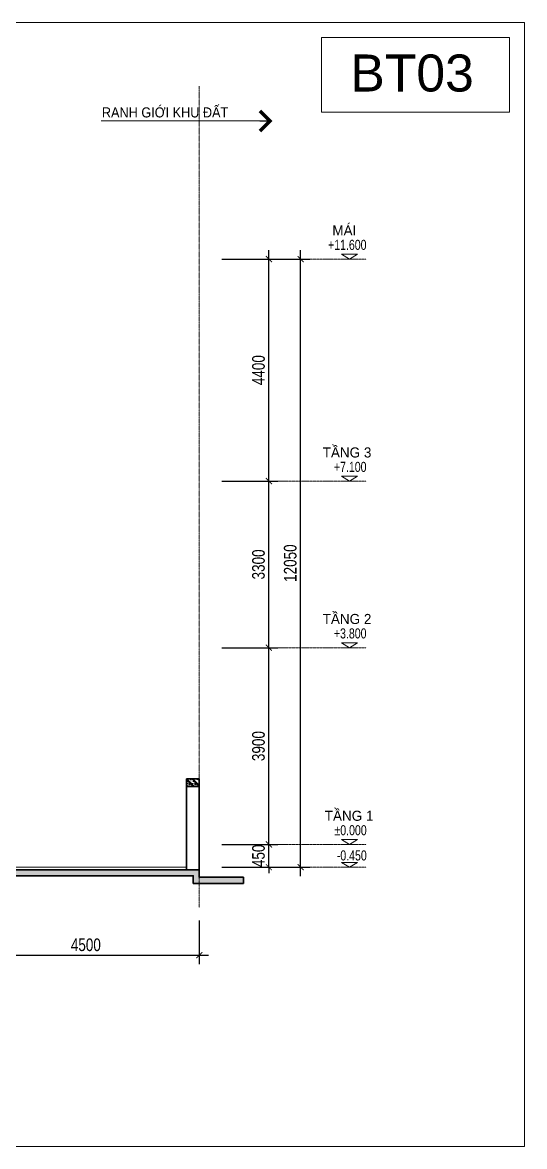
# Model space of a CAD drawing. Header units: millimetres. Extents: x 33748 to 451939, y -263262 to 62681.
# Drawn here: x 421489 to 431447, y -83068 to -60793 of the extents above; entities that cross this region are included whole.
import ezdxf
from ezdxf.enums import TextEntityAlignment as Align

# ---------------------------------------------------------------- set-up
doc = ezdxf.new("R2010")
doc.units = ezdxf.units.MM
doc.header["$PDMODE"] = 98
doc.linetypes.add('CENTER', pattern=[50.8, 31.75, -6.35, 6.35, -6.35])
doc.linetypes.add('HIDDEN', pattern=[0.375, 0.25, -0.125])
doc.layers.get('Defpoints').update_dxf_attribs({"color": 202, "lineweight": 13})
for name, color, linetype, lineweight in [('-CENTER', 143, 'CENTER', 13), ('-CONCRETE', 1, 'Continuous', 35), ('-DIM', 9, 'Continuous', 13), ('-HATCH', 8, 'Continuous', 5), ('-KH', 143, 'Continuous', 13), ('-LINE1', 7, 'Continuous', 18), ('-RANH GIOI KHU DAT', 12, 'CENTER', 18), ('-TEXT', 7, 'Continuous', 15), ('-WALL', 4, 'Continuous', 35), ('A72', 9, 'Continuous', 5)]:
    doc.layers.add(name, color=color, linetype=linetype, lineweight=lineweight)
doc.layers.add('12. NET DIM', color=9, linetype='Continuous')
doc.styles.add('1', font='arial.ttf')
doc.styles.add('AVANH', font='', dxfattribs={"width": 0.8})
doc.styles.add('vnavanth', font='', dxfattribs={"width": 0.8})
doc.styles.add('X-5M-DH-TUM1$0$AVANTH', font='arial.ttf', dxfattribs={"width": 0.9})
doc.styles.add('X-ALL-SECTION$0$ROMANS', font='arial.ttf')
doc.styles.get('AVANH').set_extended_font_data('.VnAvantH')
doc.styles.get('vnavanth').set_extended_font_data('.VnAvantH')
doc.dimstyles.new('C_100A3', dxfattribs={"dimscale": 100, "dimtxt": 2.5, "dimasz": 1.2, "dimexe": 1.8, "dimexo": 0, "dimgap": 0.75, "dimtad": 1, "dimdec": 0, "dimzin": 0, "dimdsep": 46, "dimtxsty": 'AVANH', "dimblk": 'ARCHTICK', "dimcen": 0, "dimdle": 1.8, "dimclrd": 256, "dimclre": 256, "dimclrt": 7, "dimadec": 0, "dimazin": 0, "dimtfac": 0.0001, "dimtdec": 0, "dimtix": 1, "dimtmove": 2, "dimatfit": 3, "dimldrblk": 'ARCHTICK', "dimfxl": 1.8, "dimtolj": 1, "dimtzin": 0, "dimarcsym": 0})
doc.dimstyles.new('X-ALL-SECTION$0$ARROWS', dxfattribs={"dimscale": 100, "dimtxt": 2, "dimasz": 1, "dimexe": 2, "dimexo": 5, "dimgap": 1, "dimtad": 1, "dimdec": 0, "dimzin": 0, "dimdsep": 46, "dimtxsty": 'X-ALL-SECTION$0$ROMANS', "dimblk": 'X-ALL-SECTION$0$ARROWS', "dimcen": 0, "dimclrd": 256, "dimclre": 256, "dimclrt": 256, "dimazin": 0, "dimtfac": 0.5, "dimtdec": 0, "dimtofl": 0, "dimtmove": 2, "dimatfit": 3, "dimldrblk": 'X-ALL-SECTION$0$ARROWS', "dimfxl": 1, "dimtolj": 1, "dimtzin": 0, "dimlwd": -1, "dimlwe": -1, "dimarcsym": 0})

# ---------------------------------------------------------------- blocks, each defined once
blk = doc.blocks.new('_ARCHTICK')
at = {"const_width": 0.15}
blk.add_lwpolyline([(-0.5, -0.5), (0.5, 0.5)], dxfattribs=at)
blk = doc.blocks.new('*D630')
at = {"layer": '12. NET DIM', "lineweight": -2, "transparency": 16777216}
for p, q in [((420496, -78591), (420496, -79456)), ((424996, -78591), (424996, -79456)), ((420316, -79276), (425176, -79276))]:
    blk.add_line(p, q, dxfattribs=at)
at = {"layer": 'Defpoints', "color": 0, "transparency": 16777216}
for p in [(420496, -78591), (424996, -78591), (424996, -79276)]:
    blk.add_point(p, dxfattribs=at)
at = {"layer": '12. NET DIM', "lineweight": -2, "transparency": 16777216, "xscale": 120, "yscale": 120, "zscale": 120, "rotation": 180}
blk.add_blockref('_ARCHTICK', (420496, -79276), dxfattribs=at)
at = {"layer": '12. NET DIM', "lineweight": -2, "transparency": 16777216, "xscale": 120, "yscale": 120, "zscale": 120}
blk.add_blockref('_ARCHTICK', (424996, -79276), dxfattribs=at)
at = {"layer": '12. NET DIM', "color": 7, "transparency": 16777216, "insert": (422746, -79072), "char_height": 250, "attachment_point": 5, "style": 'AVANH'}
blk.add_mtext('\\A1;4500', dxfattribs=at)
blk = doc.blocks.new('X-ALL-SECTION$0$ARROWS')
blk.add_line((-1, 0), (0, 0))
at = {"const_width": 0.35}
blk.add_lwpolyline([(-1, -1), (0, 0), (-1, 1)], dxfattribs=at)
blk = doc.blocks.new('*D710')
at = {"layer": '-DIM', "lineweight": -2, "transparency": 16777216}
for p, q in [((426376, -77263), (426376, -73003)), ((425446, -73183), (426556, -73183)), ((425446, -77083), (426556, -77083))]:
    blk.add_line(p, q, dxfattribs=at)
at = {"layer": 'Defpoints', "color": 0, "transparency": 16777216}
for p in [(425446, -73183), (426376, -73183), (425446, -77083)]:
    blk.add_point(p, dxfattribs=at)
at = {"layer": '-DIM', "lineweight": -2, "transparency": 16777216, "xscale": 120, "yscale": 120, "zscale": 120}
for p, rotation in [((426376, -73183), 90), ((426376, -77083), 270)]:
    blk.add_blockref('_ARCHTICK', p, dxfattribs=dict(at, rotation=rotation))
at = {"layer": '-DIM', "color": 7, "transparency": 16777216, "insert": (426171, -75133), "char_height": 250, "attachment_point": 5, "rotation": 90, "style": 'AVANH'}
blk.add_mtext('\\A1;3900', dxfattribs=at)
blk = doc.blocks.new('*D711')
at = {"layer": '-DIM', "lineweight": -2, "transparency": 16777216}
for p, q in [((426376, -73363), (426376, -69703)), ((425446, -69883), (426556, -69883)), ((425446, -73183), (426556, -73183))]:
    blk.add_line(p, q, dxfattribs=at)
at = {"layer": 'Defpoints', "color": 0, "transparency": 16777216}
for p in [(425446, -69883), (426376, -69883), (425446, -73183)]:
    blk.add_point(p, dxfattribs=at)
at = {"layer": '-DIM', "lineweight": -2, "transparency": 16777216, "xscale": 120, "yscale": 120, "zscale": 120}
for p, rotation in [((426376, -69883), 90), ((426376, -73183), 270)]:
    blk.add_blockref('_ARCHTICK', p, dxfattribs=dict(at, rotation=rotation))
at = {"layer": '-DIM', "color": 7, "transparency": 16777216, "insert": (426171, -71533), "char_height": 250, "attachment_point": 5, "rotation": 90, "style": 'AVANH'}
blk.add_mtext('\\A1;3300', dxfattribs=at)
blk = doc.blocks.new('*D712')
at = {"layer": '-DIM', "lineweight": -2, "transparency": 16777216}
for p, q in [((426376, -77083), (426376, -76963)), ((425446, -77083), (426556, -77083)), ((426376, -77533), (426376, -77083)), ((425446, -77533), (426556, -77533)), ((426376, -77533), (426376, -77653))]:
    blk.add_line(p, q, dxfattribs=at)
at = {"layer": 'Defpoints', "color": 0, "transparency": 16777216}
for p in [(425446, -77083), (426376, -77083), (425446, -77533)]:
    blk.add_point(p, dxfattribs=at)
at = {"layer": '-DIM', "lineweight": -2, "transparency": 16777216, "xscale": 120, "yscale": 120, "zscale": 120}
for p, rotation in [((426376, -77083), 270), ((426376, -77533), 90)]:
    blk.add_blockref('_ARCHTICK', p, dxfattribs=dict(at, rotation=rotation))
at = {"layer": '-DIM', "color": 7, "transparency": 16777216, "insert": (426171, -77308), "char_height": 250, "attachment_point": 5, "rotation": 90, "style": 'AVANH'}
blk.add_mtext('\\A1;450', dxfattribs=at)
blk = doc.blocks.new('*D730')
at = {"layer": '-DIM', "lineweight": -2, "transparency": 16777216}
for p, q in [((425446, -65483), (426556, -65483)), ((426376, -70063), (426376, -65303)), ((425446, -69883), (426556, -69883))]:
    blk.add_line(p, q, dxfattribs=at)
at = {"layer": 'Defpoints', "color": 0, "transparency": 16777216}
for p in [(425446, -65483), (426376, -65483), (425446, -69883)]:
    blk.add_point(p, dxfattribs=at)
at = {"layer": '-DIM', "lineweight": -2, "transparency": 16777216, "xscale": 120, "yscale": 120, "zscale": 120}
for p, rotation in [((426376, -65483), 90), ((426376, -69883), 270)]:
    blk.add_blockref('_ARCHTICK', p, dxfattribs=dict(at, rotation=rotation))
at = {"layer": '-DIM', "color": 7, "transparency": 16777216, "insert": (426171, -67683), "char_height": 250, "attachment_point": 5, "rotation": 90, "style": 'AVANH'}
blk.add_mtext('\\A1;4400', dxfattribs=at)
blk = doc.blocks.new('*D731')
at = {"layer": '-DIM', "lineweight": -2, "transparency": 16777216}
for p, q in [((425446, -65483), (427186, -65483)), ((427006, -77713), (427006, -65303)), ((425446, -77533), (427186, -77533))]:
    blk.add_line(p, q, dxfattribs=at)
at = {"layer": 'Defpoints', "color": 0, "transparency": 16777216}
for p in [(425446, -65483), (427006, -65483), (425446, -77533)]:
    blk.add_point(p, dxfattribs=at)
at = {"layer": '-DIM', "lineweight": -2, "transparency": 16777216, "xscale": 120, "yscale": 120, "zscale": 120}
for p, rotation in [((427006, -65483), 90), ((427006, -77533), 270)]:
    blk.add_blockref('_ARCHTICK', p, dxfattribs=dict(at, rotation=rotation))
at = {"layer": '-DIM', "color": 7, "transparency": 16777216, "insert": (426801, -71508), "char_height": 250, "attachment_point": 5, "rotation": 90, "style": 'AVANH'}
blk.add_mtext('\\A1;12050', dxfattribs=at)

msp = doc.modelspace()

# ---------------------------------------------------------------- hatches: boundary and pattern name
at = {"layer": '-HATCH'}
h = msp.add_hatch(dxfattribs=at)
h.set_pattern_fill('CHAU-02', color=256, scale=20, pattern_type=2)
h.set_pattern_definition([(50, (0, 100), (143.452037, -12.550427), [15, -165]), (355, (0, 100), (-27.750267, 150.438427), [12, -132]), (100.4514, (11.95, 98.95), (115.701876, 137.88791), [12.74804, -140.22842]), (46.1842, (0, 140), (213.44821, -33.1038), [22.5, -247.5]), (96.6356, (17.79, 137.24), (186.93254, 194.82357), [19.12206, -210.3426]), (351.1842, (0, 140), (186.93239, 194.82372), [18, -198]), (21, (20, 130), (119.38141, -80.523778), [15, -165]), (226, (20, 130), (134.376424, -73.10796), [12, -132]), (71.4514, (29.95, 123.29), (168.044526, 64.5061), [12.74804, -140.22842]), (67.5, (0, 100), (-31.1832367, 58.8748924), [0, -130.4, 0, -134, 0, -132.5]), (4.5, (0, 100), (56.670185, 76.020638), [0, -76.4, 0, -127.4, 0, -50.5]), (327.5, (-44.6, 100), (106.764487, -4.5109743), [0, -50, 0, -156, 0, -207]), (317.5, (-64.6, 100), (116.637234, 20.020996), [0, -65, 0, -103.6, 0, -147]), (315, (0, 100), (60.104076, 60.104076), []), (315, (0, 124.5), (60.104076, 60.104076), [])])
h.paths.add_polyline_path([(406595.3, -66983.3), (406595.3, -66883.3), (406395.2, -66883.3), (406395.2, -67103.3), (406995.2, -67103.3), (406995.2, -67383.3), (407195.2, -67383.3), (407195.2, -67103.3), (410695.5, -67103.3), (410695.5, -67383.3), (410895.5, -67383.3), (410895.5, -67103.3), (414495.5, -67103.3), (414495.5, -67383.3), (414695.5, -67383.3), (414695.5, -67103.3), (420295.5, -67103.3), (420295.5, -67383.3), (420495.5, -67383.3), (420495.5, -67103.3), (421095.5, -67103.3), (421095.5, -66883.3), (420895.5, -66883.3), (420895.5, -66983.3)])
h.paths.add_polyline_path([(414495.9, -70053.3), (410895.9, -70053.3), (410895.9, -70333.3), (410695.9, -70333.3), (410695.9, -70053.3), (407195.5, -70053.3), (407195.5, -70333.3), (406995.5, -70333.3), (406995.5, -69933.3), (410895.9, -69933.3), (414495.9, -69933.3), (420495.5, -69933.3), (420495.5, -70333.3), (420295.5, -70333.3), (420295.5, -70053.3), (414695.9, -70053.3), (414695.9, -70333.3), (414495.9, -70333.3)])
h.paths.add_polyline_path([(406995.5, -73233.3), (406995.5, -73633.3), (407195.5, -73633.3), (407195.5, -73353.3), (410695.9, -73353.3), (410695.9, -73633.3), (410895.9, -73633.3), (410895.9, -73353.3), (414495.9, -73353.3), (414495.9, -73633.3), (414695.9, -73633.3), (414695.9, -73403.3), (417395.9, -73403.3), (417395.9, -73533.3), (417595.9, -73533.3), (417595.9, -73353.3), (420295.5, -73353.3), (420295.5, -73633.3), (420495.5, -73633.3), (420495.5, -73233.3), (417395.9, -73233.3), (417395.9, -73283.3), (414695.9, -73283.3), (414695.9, -73233.3)])
h.paths.add_polyline_path([(402826.5, -77703.3), (402826.5, -77583.3), (404995.5, -77583.3), (404995.5, -77183.3), (406995.5, -77183.3), (406995.5, -77133.3), (420495.5, -77133.3), (420495.5, -77583.3), (424995.5, -77583.3), (424995.5, -77733.3), (425871.9, -77733.3), (425871.9, -77853.3), (424875.5, -77853.3), (424875.5, -77703.3), (420375.5, -77703.3), (420375.5, -77253.3), (407115.5, -77253.3), (407115.5, -77303.3), (405115.5, -77303.3), (405115.5, -77703.3)])
h = msp.add_hatch(dxfattribs=at)
h.set_pattern_fill('CHAU-02', color=256, scale=20, pattern_type=2)
h.set_pattern_definition([(50, (112248.17, -110707.97), (143.452037, -12.550427), [15, -165]), (355, (112248.17, -110707.97), (-27.75027, 150.43843), [12, -132]), (100.4514, (112260.13, -110709.02), (115.701876, 137.88791), [12.74804, -140.22842]), (46.1842, (112248.17, -110667.97), (213.44821, -33.1038), [22.5, -247.5]), (96.6356, (112265.96, -110670.73), (186.93254, 194.82357), [19.12206, -210.3426]), (351.1842, (112248.17, -110667.97), (186.93239, 194.82372), [18, -198]), (21, (112268.17, -110677.97), (119.38141, -80.52378), [15, -165]), (226, (112268.17, -110677.97), (134.376424, -73.10796), [12, -132]), (71.4514, (112278.12, -110684.68), (168.044526, 64.5061), [12.74804, -140.22842]), (67.5, (112248.175, -110707.97), (-31.183237, 58.874892), [0, -130.4, 0, -134, 0, -132.5]), (4.5, (112248.175, -110707.97), (56.670185, 76.020638), [0, -76.4, 0, -127.4, 0, -50.5]), (327.5, (112203.575, -110707.97), (106.764487, -4.510974), [0, -50, 0, -156, 0, -207]), (317.5, (112183.575, -110707.97), (116.637234, 20.020996), [0, -65, 0, -103.6, 0, -147]), (315, (112248.175, -110707.97), (60.104076, 60.104076), []), (315, (112248.175, -110683.47), (60.104076, 60.104076), [])])
h.paths.add_polyline_path([(424745.5, -75783.3), (424995.5, -75783.3), (424995.5, -75933.3), (424745.5, -75933.3)])

# ---------------------------------------------------------------- linework, layer by layer
at = {"layer": '-CENTER', "ltscale": 0.1}
for p, q in [((428306.5, -65483.2), (425445.5, -65483.2)), ((428306.5, -69883.3), (425445.5, -69883.3)), ((428306.5, -73183.3), (425445.5, -73183.3)), ((428306.5, -77083.3), (425445.5, -77083.3)), ((428306.5, -77533.3), (425445.5, -77533.3))]:
    msp.add_line(p, q, dxfattribs=at)
at = {"layer": '-CONCRETE'}
for points in [[(424995.5, -75783.3), (424745.5, -75783.3), (424745.5, -75933.3), (424995.5, -75933.3)], [(402826.5, -77703.3), (402826.5, -77583.3), (404995.5, -77583.3), (404995.5, -77183.3), (406995.5, -77183.3), (406995.5, -77133.3), (420495.5, -77133.3), (420495.5, -77583.3), (424995.5, -77583.3), (424995.5, -77733.3), (425871.9, -77733.3), (425871.9, -77853.3), (424875.5, -77853.3), (424875.5, -77703.3), (420375.5, -77703.3), (420375.5, -77253.3), (407115.5, -77253.3), (407115.5, -77303.3), (405115.5, -77303.3), (405115.5, -77703.3)]]:
    msp.add_lwpolyline(points, close=True, dxfattribs=at)
at = {"layer": '-KH'}
for p, q in [((428124.6, -65483.2), (427824.7, -65483.2)), ((428124.6, -69883.3), (427824.7, -69883.3)), ((428124.6, -73183.3), (427824.7, -73183.3)), ((428124.6, -77083.3), (427824.7, -77083.3)), ((428124.6, -77533.3), (427824.7, -77533.3))]:
    msp.add_line(p, q, dxfattribs=at)
for points in [[(427815.6, -65387.2), (428133.7, -65387.2), (427974.6, -65483.2)], [(427815.6, -69787.3), (428133.7, -69787.3), (427974.6, -69883.3)], [(427815.6, -73087.3), (428133.7, -73087.3), (427974.6, -73183.3)], [(427815.6, -76987.3), (428133.7, -76987.3), (427974.6, -77083.3)], [(427815.6, -77437.3), (428133.7, -77437.3), (427974.6, -77533.3)]]:
    msp.add_lwpolyline(points, close=True, dxfattribs=at)
for points in [[(427974.6, -65483.2), (427974.6, -65387.2), (427815.6, -65387.2), (427974.6, -65483.2)], [(427974.6, -69883.3), (427974.6, -69787.3), (427815.6, -69787.3), (427974.6, -69883.3)], [(427974.6, -73183.3), (427974.6, -73087.3), (427815.6, -73087.3), (427974.6, -73183.3)], [(427974.6, -77083.3), (427974.6, -76987.3), (427815.6, -76987.3), (427974.6, -77083.3)], [(427974.6, -77533.3), (427974.6, -77437.3), (427815.6, -77437.3), (427974.6, -77533.3)]]:
    msp.add_solid(points, dxfattribs=at)
at = {"layer": '-LINE1'}
msp.add_lwpolyline([(431148.4, -61092.3), (427417.2, -61092.3), (427417.2, -62570.1), (431148.4, -62570.1)], close=True, dxfattribs=at)
msp.add_lwpolyline([(424745.5, -77533.3), (420495.5, -77533.3)], dxfattribs=at)
at = {"layer": '-RANH GIOI KHU DAT', "linetype": 'HIDDEN', "ltscale": 10}
msp.add_lwpolyline([(424995.5, -78331.4), (424995.5, -62052.8)], dxfattribs=at)
at = {"layer": '-WALL'}
msp.add_lwpolyline([(424995.5, -75933.3), (424745.5, -75933.3), (424745.5, -77583.3), (424995.5, -77583.3)], close=True, dxfattribs=at)
at = {"layer": 'Defpoints'}
msp.add_lwpolyline([(399947.2, -83068.4), (431447.2, -83068.4), (431447.2, -60793.4), (399947.2, -60793.4)], close=True, dxfattribs=at)

# ---------------------------------------------------------------- texts
at = {"layer": '-TEXT', "color": 4, "style": '1'}
msp.add_text('BT03', height=733.71, dxfattribs=at).set_placement((429216.6, -62381.5), align=Align.BOTTOM_CENTER)
at = {"layer": '-TEXT', "color": 2, "style": 'X-5M-DH-TUM1$0$AVANTH', "width": 0.9}
msp.add_text('RANH GIỚI KHU ĐẤT', height=200, dxfattribs=at).set_placement((423064.1, -62675.5))
at = {"layer": '-TEXT', "color": 2, "style": 'vnavanth'}
for s, height, p in [('M¸I', 200, (427635.5, -65013.9)), ('TÇNG 3', 200, (427443.9, -69414.1)), ('TÇNG 2', 199.96, (427443.6, -72714.1)), ('TÇNG 1', 199.96, (427484.7, -76614.1))]:
    msp.add_text(s, height=height, dxfattribs=at).set_placement(p)
at = {"layer": '-TEXT', "style": '1', "width": 0.75}
for s, p in [('+11.600', (427549.7, -65299.9)), ('+7.100', (427666.2, -69700)), ('+3.800', (427666.2, -73000)), ('%%P0.000', (427677.3, -76900)), ('-0.450', (427723.8, -77399.9))]:
    msp.add_text(s, height=200, dxfattribs=at).set_placement(p)

# ---------------------------------------------------------------- dimensions: what is measured, and where the dimension line sits
at = {"layer": '-DIM'}
for base, p1, p2, picture, middle in [((426375.7, -65483.2), (425445.5, -69883.3), (425445.5, -65483.2), '*D730', (426171.4, -67683.3)), ((427005.7, -65483.2), (425445.5, -77533.3), (425445.5, -65483.2), '*D731', (426801.4, -71508.3)), ((426375.7, -69883.3), (425445.5, -73183.3), (425445.5, -69883.3), '*D711', (426171.4, -71533.3)), ((426375.7, -73183.3), (425445.5, -77083.3), (425445.5, -73183.3), '*D710', (426171.4, -75133.3)), ((426375.7, -77083.3), (425445.5, -77533.3), (425445.5, -77083.3), '*D712', (426171.4, -77308.3))]:
    dim = msp.add_linear_dim(base=base, p1=p1, p2=p2, angle=90, dimstyle='C_100A3', dxfattribs=at)
    dim.commit()
    dim.dimension.update_dxf_attribs({"geometry": picture, "text_midpoint": middle})
at = {"layer": '12. NET DIM'}
dim = msp.add_linear_dim(base=(424995.5, -79276.4), p1=(420495.5, -78590.6), p2=(424995.5, -78590.6), angle=180, dimstyle='C_100A3', dxfattribs=at)
dim.commit()
dim.dimension.update_dxf_attribs({"geometry": '*D630', "text_midpoint": (422745.5, -79072.1)})

# ---------------------------------------------------------------- leaders
at = {"layer": 'A72'}
msp.add_leader([(426398.9, -62745.5), (423047.9, -62745.5)], dimstyle='X-ALL-SECTION$0$ARROWS', override={"dimasz": 2, "dimtad": 0}, dxfattribs=at)

doc.saveas('drawing.dxf')
